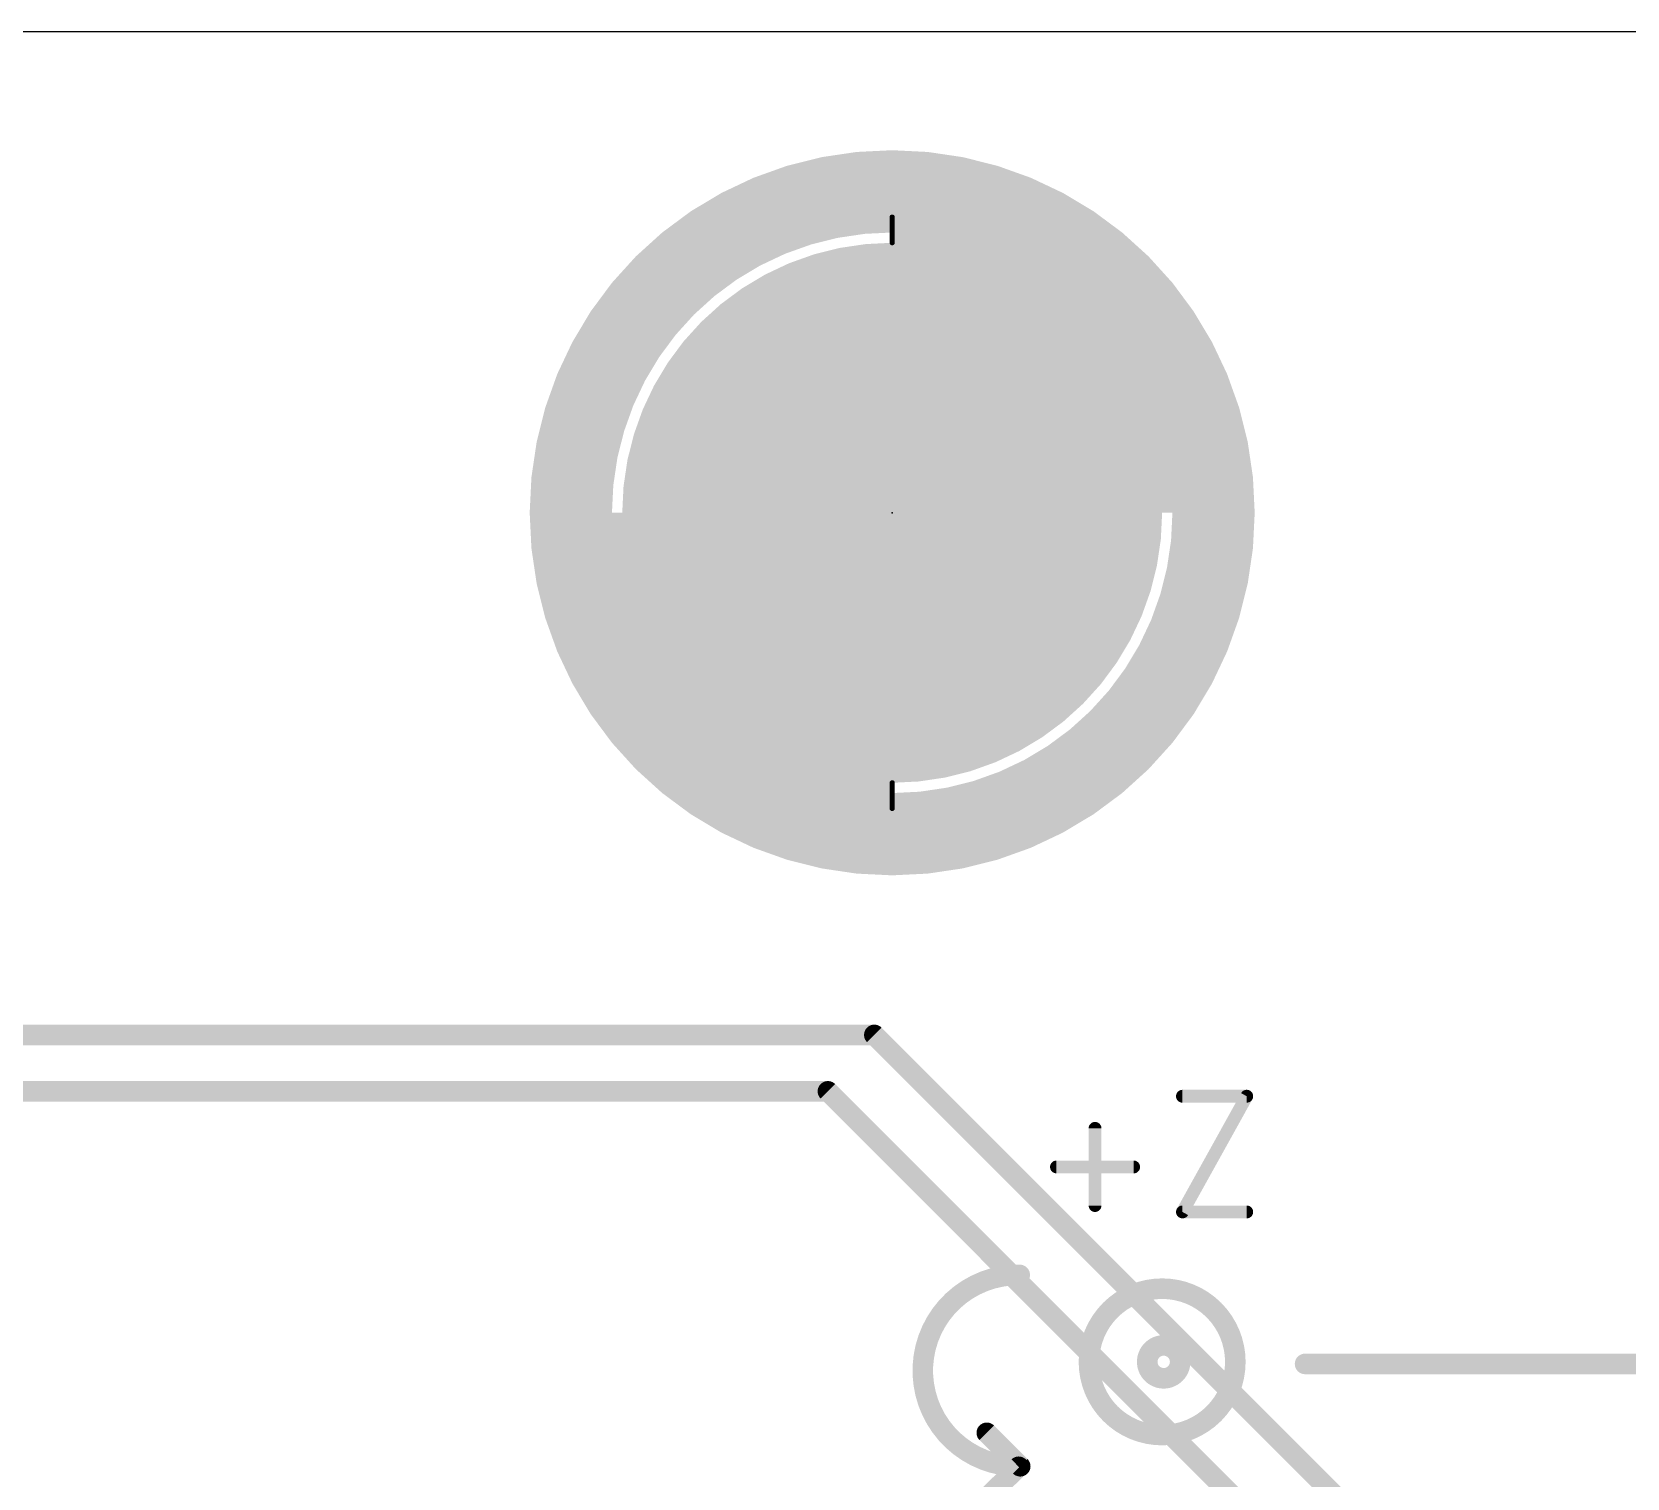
# Model space of a CAD drawing. Extents: x 0 to 102, y 0 to 61.
# Drawn here: x 49.92 to 65.68, y 46.34 to 60.63 of the extents above; entities that cross this region are included whole.
import ezdxf

# ---------------------------------------------------------------- set-up
doc = ezdxf.new("R2010")
doc.units = 0
for name, color, linetype in [('1', 12, 'CONTINUOUS'), ('17', 110, 'CONTINUOUS'), ('20', 31, 'CONTINUOUS'), ('21', 253, 'CONTINUOUS'), ('23', 53, 'CONTINUOUS'), ('25', 253, 'CONTINUOUS'), ('39', 12, 'CONTINUOUS'), ('51', 253, 'CONTINUOUS')]:
    doc.layers.add(name, color=color, linetype=linetype)

# ---------------------------------------------------------------- blocks, each defined once
blk = doc.blocks.new('ROUNDP')
at = {"const_width": 0.5}
blk.add_lwpolyline([(0, -0.25, 1), (0, 0.25, 1), (0, -0.25)], format="xyb", dxfattribs=at)

msp = doc.modelspace()

# ---------------------------------------------------------------- linework, layer by layer
at = {"layer": '1', "const_width": 0.2032}
for points in [[(58.2436, 50.7224), (38.3024, 50.7224)], [(69.215, 39.751), (58.2436, 50.7224)], [(57.785, 50.165), (40.745, 50.165)], [(68.58, 39.37), (57.785, 50.165)]]:
    msp.add_lwpolyline(points, dxfattribs=at)
at = {"layer": '1', "const_width": 0.1016}
for points in [[(58.2795, 50.7583, 1), (58.2077, 50.6865)], [(58.2436, 50.6716, 1), (58.2436, 50.7732)], [(57.8209, 50.2009, 1), (57.7491, 50.1291)], [(57.785, 50.1142, 1), (57.785, 50.2158)]]:
    msp.add_lwpolyline(points, format="xyb", dxfattribs=at)
at = {"layer": '20'}
msp.add_line((101.58, 60.63), (0, 60.63), dxfattribs=at)
at = {"layer": '21'}
for points, const_width in [([(58.42, 52.959, 1), (58.42, 58.801, 1), (58.42, 52.959)], 0.1524), ([(58.4327, 58.801, 1), (58.4073, 58.801)], 0.0254), ([(58.4073, 58.547, 1), (58.4327, 58.547)], 0.0254), ([(58.42, 54.38, 1), (58.42, 57.38, 1), (58.42, 54.38)], 0.2032), ([(58.4327, 53.213, 1), (58.4073, 53.213)], 0.0254), ([(58.4073, 52.959, 1), (58.4327, 52.959)], 0.0254)]:
    msp.add_lwpolyline(points, format="xyb", dxfattribs=dict(at, const_width=const_width))
at = {"layer": '21', "const_width": 0.0508}
for points in [[(58.42, 58.801), (58.42, 58.547)], [(58.42, 53.213), (58.42, 52.959)]]:
    msp.add_lwpolyline(points, dxfattribs=at)
at = {"layer": '23'}
msp.add_point((58.42, 55.88), dxfattribs=at)
at = {"layer": '25'}
for points, const_width in [([(61.2877, 50.1485, 1), (61.2877, 50.085)], 0.0635), ([(61.9504, 50.1013, 1), (61.8949, 50.1322)], 0.0635), ([(61.9227, 50.085, 1), (61.9227, 50.1485)], 0.0635), ([(60.4558, 49.7992, 1), (60.3923, 49.7992)], 0.0635), ([(60.0431, 49.45, 1), (60.0431, 49.3865)], 0.0635), ([(60.8051, 49.3865, 1), (60.8051, 49.45)], 0.0635), ([(60.3923, 49.0372, 1), (60.4558, 49.0372)], 0.0635), ([(61.2599, 48.9892, 1), (61.3154, 48.9583)], 0.0635), ([(61.2877, 49.0055, 1), (61.2877, 48.942)], 0.0635), ([(61.9227, 48.942, 1), (61.9227, 49.0055)], 0.0635), ([(59.6798, 48.3514, 1.0135), (59.6798, 46.4617)], 0.2032), ([(59.6792, 48.3006, 1), (59.6805, 48.4022)], 0.1016), ([(61.087, 46.7698, 1), (61.087, 48.216, 1), (61.087, 46.7698)], 0.2032), ([(61.1022, 47.3304, 1), (61.1022, 47.6555, 1), (61.1022, 47.3304)], 0.2032), ([(62.4992, 47.5234, 1), (62.4992, 47.4218)], 0.1016), ([(59.3906, 46.8278, 1), (59.3188, 46.756)], 0.1016), ([(59.705, 46.4201, 1), (59.6343, 46.4931)], 0.1016), ([(59.649, 46.4258, 1), (59.7208, 46.4976)], 0.1016), ([(59.6805, 46.4109, 1), (59.6792, 46.5125)], 0.1016)]:
    msp.add_lwpolyline(points, format="xyb", dxfattribs=dict(at, const_width=const_width))
for points, const_width in [([(61.2877, 50.1167), (61.9227, 50.1167)], 0.127), ([(61.9227, 50.1167), (61.2877, 48.9737)], 0.127), ([(60.4241, 49.0372), (60.4241, 49.7992)], 0.127), ([(60.0431, 49.4182), (60.8051, 49.4182)], 0.127), ([(61.2877, 48.9737), (61.9227, 48.9737)], 0.127), ([(62.4992, 47.4726), (66.2838, 47.4726)], 0.2032), ([(59.6849, 46.4617), (59.3547, 46.7919)], 0.2032), ([(59.6697, 46.4566), (59.3496, 46.1467)], 0.2032)]:
    msp.add_lwpolyline(points, dxfattribs=dict(at, const_width=const_width))
at = {"layer": '39', "const_width": 0.8128}
msp.add_lwpolyline([(58.42, 52.705, 1), (58.42, 59.055, 1), (58.42, 52.705)], format="xyb", dxfattribs=at)
at = {"layer": '51'}
for points, const_width in [([(60.198, 55.88, 0.4142), (58.42, 57.658)], 2.286), ([(56.642, 55.88, 0.4142), (58.42, 54.102)], 2.286), ([(58.42, 55.245, 1), (58.42, 56.515, 1), (58.42, 55.245)], 0.4572)]:
    msp.add_lwpolyline(points, format="xyb", dxfattribs=dict(at, const_width=const_width))

# ---------------------------------------------------------------- block references
at = {"layer": '17'}
for xscale, yscale in [(5.334, 5.334), (5.334, 5.334), (3.816, 3.816)]:
    msp.add_blockref('ROUNDP', (58.42, 55.88), dxfattribs=dict(at, xscale=xscale, yscale=yscale))

doc.saveas('drawing.dxf')
